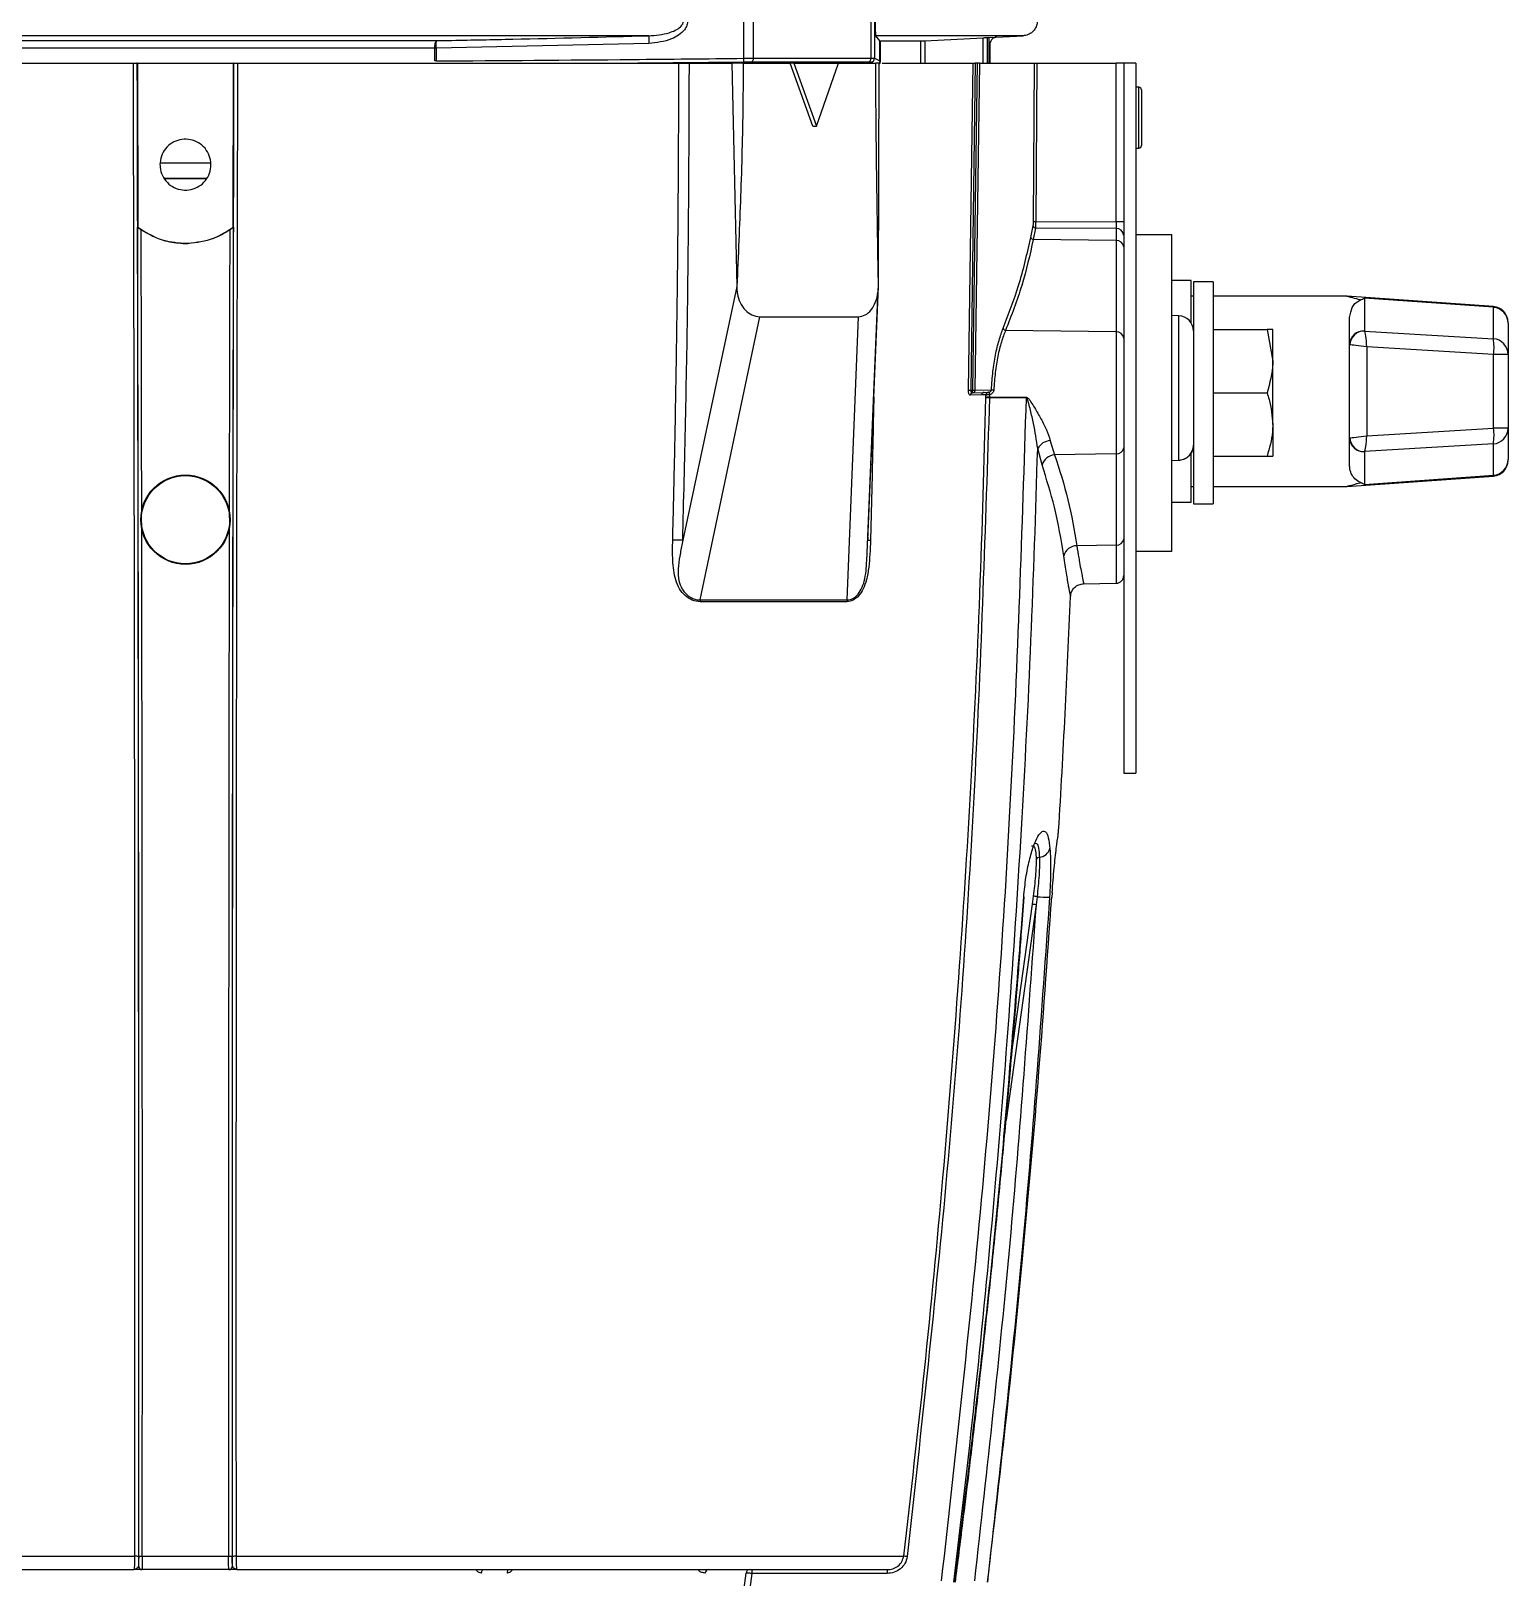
# Model space of a CAD drawing. Extents: x 7 to 135, y 1 to 99.
# Drawn here: x 56.59 to 62.41, y 4.86 to 10.95 of the extents above; entities that cross this region are included whole.
import ezdxf

# ---------------------------------------------------------------- set-up
doc = ezdxf.new("R2010")
doc.units = 0
doc.header["$MEASUREMENT"] = 0
doc.layers.add('OBJECT', color=7, linetype='CONTINUOUS')

msp = doc.modelspace()

# ---------------------------------------------------------------- linework, layer by layer
at = {"layer": 'OBJECT'}
for p, q in [((59.3984, 10.8444), (59.3984, 12.1892)), ((59.4357, 12.1895), (59.4357, 10.8446)), ((59.8999, 10.8446), (59.8999, 12.1895)), ((59.9137, 12.1892), (59.9137, 10.8444)), ((59.0233, 10.9334), (55.3694, 10.9334)), ((56.2055, 10.9143), (58.1872, 10.9143)), ((59.9349, 10.9129), (59.9195, 10.9334)), ((60.4994, 10.9334), (59.9195, 10.9334)), ((59.9349, 10.8341), (59.9349, 10.9129)), ((59.9349, 10.9129), (59.9358, 10.9128)), ((59.9358, 10.9128), (59.9358, 10.8341)), ((59.9358, 10.9128), (60.0962, 10.9128)), ((60.0962, 10.8252), (60.0962, 10.9128)), ((60.1123, 10.9136), (60.3416, 10.9256)), ((60.1123, 10.9136), (60.1123, 10.8252)), ((60.3416, 10.8252), (60.3416, 10.9256)), ((60.3577, 10.9264), (60.3577, 10.8252)), ((60.3577, 10.9264), (60.3663, 10.9264)), ((60.3663, 10.9264), (60.4994, 10.9334)), ((60.3663, 10.8252), (60.3663, 10.9264)), ((58.1799, 10.8843), (56.2128, 10.8843)), ((58.1799, 10.8843), (58.1799, 10.8843)), ((58.1799, 10.8341), (58.1799, 10.8843)), ((58.1847, 10.8843), (58.1799, 10.8843)), ((59.0236, 10.9035), (58.1847, 10.8843)), ((58.1847, 10.8843), (58.1847, 10.8844)), ((58.1847, 10.8843), (58.1847, 10.8341)), ((60.3681, 10.8981), (60.3663, 10.8981)), ((60.3681, 10.8981), (60.3681, 10.8252)), ((55.2508, 10.8252), (56.991, 10.8252)), ((57.0067, 10.8252), (57.0051, 10.8252)), ((57.0067, 10.8252), (57.0082, 10.1785)), ((57.0067, 10.8252), (57.386, 10.8252)), ((57.3845, 10.1785), (57.386, 10.8252)), ((57.3876, 10.8252), (57.386, 10.8252)), ((57.4017, 10.8252), (59.1419, 10.8252)), ((58.1847, 10.8341), (58.1799, 10.8341)), ((59.3983, 10.8294), (58.9808, 10.8252)), ((59.1836, 10.8252), (59.3513, 10.8252)), ((59.3513, 10.8252), (59.3707, 9.9452)), ((59.3958, 10.8252), (59.5816, 10.8252)), ((59.8886, 10.8296), (59.4263, 10.8296)), ((59.4357, 10.8446), (59.8999, 10.8446)), ((59.6708, 10.5763), (59.5816, 10.8252)), ((59.5962, 10.8252), (59.5816, 10.8252)), ((59.5962, 10.8252), (59.6849, 10.5775)), ((59.5962, 10.8252), (59.7714, 10.8252)), ((59.6849, 10.5775), (59.7714, 10.8252)), ((59.7719, 10.8252), (59.9189, 10.8252)), ((59.9063, 10.8252), (59.8989, 10.8294)), ((59.9137, 10.8444), (59.9349, 10.8341)), ((59.9293, 9.9452), (59.9319, 10.8252)), ((59.9349, 10.8341), (59.9358, 10.8341)), ((59.9439, 10.8252), (60.3022, 10.8252)), ((60.2843, 9.5357), (60.3022, 10.8252)), ((60.3112, 10.8252), (60.2932, 9.5354)), ((60.3184, 10.8252), (60.3005, 9.5357)), ((60.3274, 10.8252), (60.3094, 9.5354)), ((60.3184, 10.8252), (60.3112, 10.8252)), ((60.3274, 10.8252), (60.5447, 10.8252)), ((60.5408, 10.201), (60.5447, 10.8252)), ((60.5544, 10.8252), (60.5505, 10.2009)), ((60.5544, 10.8252), (60.8671, 10.8252)), ((60.8671, 10.1994), (60.8671, 10.8252)), ((60.8964, 10.8252), (60.8671, 10.8252)), ((60.8964, 10.8252), (60.8964, 8.0252)), ((60.9444, 10.8252), (60.8964, 10.8252)), ((60.9444, 10.8252), (60.9444, 8.0252)), ((60.9565, 10.7302), (60.9444, 10.7304)), ((60.9565, 10.6102), (60.9565, 10.7302)), ((60.9664, 10.7202), (60.9664, 10.5003)), ((60.9565, 10.4903), (60.9565, 10.6102)), ((59.6708, 10.5763), (59.6849, 10.5775)), ((60.9444, 10.49), (60.9565, 10.4903)), ((60.5301, 10.1383), (60.5395, 10.1839)), ((60.5408, 10.201), (60.5505, 10.2009)), ((60.5505, 10.2009), (60.8671, 10.1994)), ((60.8964, 10.1994), (60.8671, 10.1994)), ((57.0075, 10.1782), (57.0082, 10.1785)), ((57.3845, 10.1785), (57.3852, 10.1782)), ((60.5492, 10.1751), (60.5399, 10.1302)), ((60.8669, 10.1256), (60.5399, 10.1302)), ((60.8669, 10.1735), (60.5492, 10.1751)), ((60.8669, 10.1735), (60.8669, 10.1256)), ((60.8669, 10.1256), (60.8669, 9.7656)), ((60.9444, 10.1502), (61.0844, 10.1502)), ((61.0844, 10.1502), (61.0844, 8.9002)), ((57.1874, 10.1152), (57.1874, 10.1149)), ((57.1874, 10.1152), (57.2054, 10.1152)), ((57.1874, 10.1149), (57.2054, 10.1149)), ((57.2054, 10.1152), (57.2054, 10.1149)), ((59.3707, 9.9452), (59.1576, 8.944)), ((59.8868, 8.944), (59.9293, 9.9452)), ((61.1624, 9.969), (61.0844, 9.969)), ((61.1624, 9.9679), (61.1624, 9.969)), ((61.1624, 9.8013), (61.1624, 9.9679)), ((61.2494, 9.9627), (61.1714, 9.9627)), ((61.1714, 9.9627), (61.1714, 9.0877)), ((61.2494, 9.9627), (61.2494, 9.0877)), ((59.8831, 8.8625), (59.9288, 9.937)), ((61.1714, 9.9065), (61.1624, 9.9065)), ((61.7775, 9.9065), (61.2494, 9.9065)), ((62.3542, 9.8658), (61.776, 9.9065)), ((62.3542, 9.8626), (61.8462, 9.8983)), ((61.8462, 9.8983), (61.8462, 9.7694)), ((59.2266, 8.7087), (59.4621, 9.8252)), ((59.4621, 9.8252), (59.8511, 9.8252)), ((59.8058, 8.7087), (59.8511, 9.8252)), ((61.1135, 9.8296), (61.0844, 9.8306)), ((61.1135, 9.2601), (61.1135, 9.8296)), ((61.7874, 9.7149), (61.7874, 9.8226)), ((62.3542, 9.7385), (62.3542, 9.8626)), ((60.8669, 9.7656), (60.4305, 9.7717)), ((60.8669, 9.7656), (60.8669, 9.2848)), ((61.2494, 9.7752), (61.462, 9.7752)), ((61.462, 9.7752), (61.4844, 9.6502)), ((61.4844, 9.6502), (61.4844, 9.7752)), ((61.8464, 9.7692), (62.3542, 9.7385)), ((62.4124, 9.8006), (62.4124, 9.8034)), ((62.4124, 9.8006), (62.4124, 9.6766)), ((61.7874, 9.348), (61.7874, 9.7149)), ((61.8553, 9.7068), (61.8553, 9.3561)), ((62.3553, 9.6766), (61.8553, 9.7068)), ((61.4844, 9.4002), (61.4844, 9.6502)), ((62.3553, 9.3863), (62.3553, 9.6766)), ((62.4124, 9.6766), (62.3553, 9.6766)), ((62.4124, 9.6766), (62.4124, 9.3863)), ((60.2918, 9.516), (60.2916, 9.516)), ((60.3368, 9.5175), (60.2918, 9.516)), ((60.2932, 9.5354), (60.3005, 9.5357)), ((60.3006, 9.5257), (60.3459, 9.5273)), ((60.3094, 9.5354), (60.3751, 9.5377)), ((60.3533, 9.5181), (60.3368, 9.5175)), ((60.3459, 9.5273), (60.3625, 9.5279)), ((60.3532, 9.5076), (60.3533, 9.5181)), ((60.3533, 9.5181), (60.3546, 9.5182)), ((60.3625, 9.5279), (60.3628, 9.5279)), ((60.3673, 9.5185), (60.3671, 9.508)), ((61.2494, 9.5252), (61.462, 9.5252)), ((60.3531, 9.506), (60.3532, 9.5076)), ((60.3671, 9.508), (60.513, 9.5081)), ((60.3671, 9.5058), (60.3671, 9.508)), ((60.513, 9.5059), (60.3671, 9.5058)), ((60.513, 9.5081), (60.513, 9.5059)), ((61.4844, 9.4002), (61.4844, 9.2752)), ((60.6067, 9.3368), (60.6241, 9.2814)), ((61.7874, 9.2403), (61.7874, 9.348)), ((61.8553, 9.3561), (62.3553, 9.3863)), ((62.4124, 9.3863), (62.3553, 9.3863)), ((62.4124, 9.3863), (62.4124, 9.2623)), ((60.5745, 9.2411), (60.5573, 9.306)), ((60.8669, 9.2848), (60.6241, 9.2814)), ((60.8669, 9.2848), (60.8669, 8.9248)), ((61.1624, 9.094), (61.1624, 9.286)), ((61.2494, 9.2752), (61.462, 9.2752)), ((61.462, 9.2752), (61.4844, 9.2752)), ((61.8462, 9.2935), (61.8462, 9.1646)), ((62.3542, 9.3244), (61.8464, 9.2937)), ((62.3542, 9.2004), (62.3542, 9.3244)), ((61.0844, 9.2591), (61.1135, 9.2601)), ((61.1135, 9.2588), (61.0844, 9.2578)), ((62.4124, 9.2595), (62.4124, 9.2623)), ((61.1624, 9.1565), (61.1714, 9.1565)), ((61.2494, 9.1565), (61.7775, 9.1565)), ((61.776, 9.1565), (62.3542, 9.1972)), ((61.8462, 9.1646), (62.3542, 9.2004)), ((61.0844, 9.094), (61.1624, 9.094)), ((61.1714, 9.0877), (61.2494, 9.0877)), ((59.1576, 8.944), (59.1575, 8.9439)), ((59.8871, 8.9562), (59.8868, 8.944)), ((59.8868, 8.9439), (59.888, 8.9442)), ((60.8669, 8.9248), (60.7116, 8.9226)), ((60.8669, 8.9248), (60.8669, 8.7747)), ((61.0844, 8.9002), (60.9444, 8.9002)), ((60.7382, 8.7724), (60.8669, 8.7747)), ((59.2266, 8.7087), (59.2261, 8.7017)), ((60.8964, 8.0252), (60.9444, 8.0252)), ((60.5507, 7.5068), (60.4325, 6.6576)), ((60.4471, 6.8683), (60.5363, 7.5086)), ((60.4931, 7.4149), (60.5023, 7.5377)), ((60.4949, 7.4145), (60.5041, 7.5372)), ((60.5363, 7.5086), (60.5407, 7.5406)), ((60.5547, 7.5388), (60.5507, 7.5068)), ((60.6141, 7.5551), (60.6128, 7.5365)), ((54.3673, 4.9382), (56.997, 4.9382)), ((57.026, 4.9382), (57.3667, 4.9382)), ((57.3958, 4.9382), (60.0289, 4.9382)), ((56.9974, 4.8868), (56.9942, 4.8852)), ((56.9942, 4.8852), (56.9948, 4.8866)), ((57.0107, 4.9002), (57.0108, 4.9002)), ((57.0258, 4.8852), (57.0257, 4.8852)), ((57.3669, 4.8852), (57.0258, 4.8852)), ((57.367, 4.8852), (57.3669, 4.8852)), ((57.3819, 4.9002), (57.382, 4.9002)), ((57.3985, 4.8852), (57.3954, 4.8868)), ((57.3979, 4.8866), (57.3985, 4.8852)), ((59.2925, 3.9879), (59.4074, 4.872)), ((59.4296, 4.8704), (59.3144, 3.9852)), ((59.9633, 4.8704), (59.4296, 4.8704))]:
    msp.add_line(p, q, dxfattribs=at)
at = {"layer": 'OBJECT', "flags": 128}
for points in [[(59.4357, 10.8446), (59.4355, 10.8417), (59.4349, 10.8389), (59.4341, 10.8363), (59.4329, 10.8341), (59.4315, 10.8322), (59.4299, 10.8308), (59.4281, 10.8299), (59.4263, 10.8296)], [(62.3542, 9.8658), (62.3542, 9.8654), (62.3542, 9.8626)], [(62.3542, 9.2004), (62.3542, 9.1975), (62.3542, 9.1972)], [(60.5023, 7.5377), (60.5039, 7.5373), (60.5041, 7.5372)], [(60.6126, 7.5363), (60.6127, 7.5363), (60.6128, 7.5365)], [(60.6141, 7.5551), (60.6139, 7.5544), (60.6138, 7.5543)], [(60.4931, 7.4149), (60.4948, 7.4146), (60.4948, 7.4145)], [(58.3639, 4.872), (58.3642, 4.8747), (58.3647, 4.8772), (58.3654, 4.8795), (58.3663, 4.8814), (58.3673, 4.883), (58.3685, 4.8842), (58.3697, 4.885), (58.371, 4.8852)], [(58.4721, 4.8852), (58.4707, 4.885), (58.4694, 4.8842), (58.4681, 4.883), (58.467, 4.8814), (58.466, 4.8795), (58.4652, 4.8772), (58.4647, 4.8747), (58.4644, 4.872)]]:
    msp.add_lwpolyline(points, dxfattribs=at)
at = {"layer": 'OBJECT'}
for radius in [0.1762, 0.1739]:
    msp.add_circle((57.1964, 9.0252), radius, dxfattribs=at)
for centre, radius, start, end in [((59.4979, 10.9239), 0.4746, 178.85111, 182.4683), ((58.2207, 6.4489), 4.4356, 90.4654, 90.5275), ((59.1767, 10.8383), 0.2219, 357.69539, 1.56951), ((59.8863, 10.8431), 0.0137, 279.51128, 6.24499), ((59.8987, 10.8444), 0.015, 270.78976, 359.98871), ((60.9564, 10.7202), 0.01, 0, 89), ((60.9564, 10.5003), 0.01, 271, 0), ((60.5494, 10.1852), 0.01, 187.54195, 268.86889), ((60.5401, 10.1403), 0.0101, 191.19604, 269.01229), ((60.8683, 10.1454), 0.0281, 4.39638, 92.97442), ((60.8692, 10.0983), 0.0274, 6.91304, 94.79088), ((61.1114, 9.7697), 0.06, 0, 88), ((62.3501, 9.8004), 0.0623, 0.1682, 86.19983), ((62.3499, 9.8034), 0.0625, 0, 85.34042), ((60.4319, 9.7828), 0.0112, 194.93146, 262.96244), ((60.8692, 9.7383), 0.0274, 6.9123, 94.79025), ((61.8422, 9.7147), 0.0549, 85.83445, 179.79723), ((61.8445, 9.7134), 0.0558, 88.0736, 178.70036), ((62.1252, 9.7035), 0.2317, 353.32115, 8.68958), ((62.3501, 9.6764), 0.0623, 0.16764, 86.20093), ((60.4369, 14.7342), 5.2008, 268.31808, 268.4163), ((60.3014, 9.516), 0.00976, 94.93644, 180.01294), ((60.3015, 9.5161), 0.00963, 94.8891, 180.82233), ((60.223, 9.5306), 0.0776, 356.383, 3.75835), ((60.3465, 9.5176), 0.00968, 93.62085, 180.43491), ((60.363, 9.5182), 0.00971, 93.48107, 180.26494), ((60.3639, 9.5186), 0.00929, 96.25962, 182.91571), ((60.5706, 9.5594), 0.2074, 188.67616, 191.36818), ((60.3876, 9.6515), 0.1145, 263.73685, 268.40132), ((60.3541, 9.0258), 0.4802, 88.44731, 90.11097), ((60.364, 9.3862), 0.1219, 88.54364, 95.10558), ((60.6105, 9.2759), 0.0611, 93.59195, 150.44479), ((61.8422, 9.3482), 0.0549, 180.20338, 274.16555), ((61.8445, 9.3495), 0.0558, 181.29937, 271.92667), ((62.1252, 9.3594), 0.2317, 351.31065, 6.67865), ((62.3501, 9.3865), 0.0623, 273.80017, 359.8318), ((60.6297, 9.2239), 0.0578, 95.53333, 162.7289), ((60.8692, 9.3121), 0.0274, 265.20949, 353.08658), ((61.1002, 9.2594), 0.0133, 357.2196, 2.7804), ((62.3501, 9.2625), 0.0623, 273.79978, 359.83219), ((62.3499, 9.2595), 0.0625, 274.46735, 0), ((60.7115, 8.8701), 0.0525, 89.93495, 166.19126), ((60.8692, 8.9521), 0.0274, 265.20943, 353.08733), ((60.8664, 8.8047), 0.03, 271, 0), ((10.0704, 10.8252), 50.66, 356.57471, 357.62076), ((60.5652, 7.6803), 0.0137, 94.35555, 158.48244), ((60.5592, 7.7423), 0.0486, 275.95523, 343.23554), ((60.5035, 7.1891), 0.3212, 81.53589, 84.13863), ((60.5, 7.1672), 0.3756, 81.63002, 83.77404), ((60.6249, 8.4846), 0.9484, 265.75216, 268.73449), ((57.0001, 4.9056), 0.0328, 70.6222, 95.49578), ((57.0228, 4.9713), 0.0333, 250.74576, 275.52806), ((57.3699, 4.9713), 0.0333, 264.47225, 289.25394), ((57.3926, 4.9056), 0.0328, 84.50416, 109.37801), ((59.9736, 4.3774), 0.5636, 82.96586, 84.37475), ((57.0257, 4.9002), 0.015, 180.13488, 269.98981), ((57.0258, 4.9002), 0.015, 180.13601, 269.9898), ((57.3669, 4.9002), 0.015, 270.00973, 359.86559), ((57.367, 4.9002), 0.015, 270.00973, 359.86559), ((59.2591, 4.8716), 0.0136, 94.6013, 178.29424), ((59.4215, 4.8711), 0.0142, 92.47223, 176.06772), ((59.6405, 4.8741), 0.2109, 176.97745, 180.9948), ((60.1738, 4.8741), 0.2105, 176.97139, 180.99631)]:
    msp.add_arc(centre, radius, start, end, dxfattribs=at)
for centre, major_axis, ratio, start_param, end_param in [((57.1964, 10.381), (2.91, 0), 0.017095, 1.536281, 1.605017), ((57.1964, 10.321), (2.77, 0), 0.017455, 1.540645, 1.600947), ((57.1964, 10.321), (2.85, 0), 0.017455, 1.541576, 1.59992), ((61.8537, 9.7689), (0.0075, -0.00053), 0.113367, 3.149676, 3.355799), ((61.8499, 9.7068), (-0.0042, 0.0629), 0.086265, 4.70661, 6.158549), ((61.8499, 9.7143), (0.0625, -0.0005), 0.013671, 3.141708, 3.347832), ((61.8499, 9.7068), (0.0625, -0.0079), 0.010931, 1.484918, 2.936857), ((61.8499, 9.3486), (0.0625, 0.0005), 0.013671, 2.935354, 3.141477), ((61.8499, 9.3561), (0.0625, 0.0079), 0.010931, 3.346328, 4.798268), ((61.8499, 9.3561), (0.0042, 0.0629), 0.086265, 3.266229, 4.718168), ((61.8537, 9.2941), (0.0075, 0.00053), 0.113367, 2.927386, 3.13351)]:
    msp.add_ellipse(centre, major_axis=major_axis, ratio=ratio, start_param=start_param, end_param=end_param, dxfattribs=at)
for points, knots in [([(59.0233, 10.9334), (59.0505, 10.9354), (59.0865, 10.938), (59.1279, 10.954), (59.1468, 10.966), (59.1571, 10.9789), (59.1602, 10.9878), (59.1604, 10.9921), (59.1604, 10.9933)], [0, 0, 0, 0, 0.508098, 0.673784, 0.829863, 0.920395, 0.978026, 1, 1, 1, 1]), ([(59.1774, 10.9933), (59.1767, 10.987), (59.1752, 10.9739), (59.1626, 10.9533), (59.1416, 10.9349), (59.0956, 10.9108), (59.0543, 10.9066), (59.0236, 10.9035)], [0, 0, 0, 0, 0.098316, 0.202373, 0.365499, 0.527641, 1, 1, 1, 1]), ([(59.9195, 10.9334), (59.9192, 10.9356), (59.9187, 10.9385), (59.9181, 10.9549), (59.9179, 10.9673), (59.9178, 10.9809), (59.9178, 10.9893), (59.9177, 10.9933)], [0, 0, 0, 0, 0.477611, 0.639383, 0.80215, 0.906719, 1, 1, 1, 1]), ([(60.5563, 10.9933), (60.5556, 10.9866), (60.5543, 10.9731), (60.544, 10.9551), (60.5287, 10.9415), (60.5129, 10.9348), (60.5028, 10.9338), (60.4994, 10.9334)], [0, 0, 0, 0, 0.22209, 0.444179, 0.666265, 0.888365, 1, 1, 1, 1]), ([(58.1799, 10.8843), (58.18, 10.8877), (58.1801, 10.8944), (58.1814, 10.9033), (58.1833, 10.9101), (58.1853, 10.9134), (58.1867, 10.9142), (58.1871, 10.9143), (58.1872, 10.9143)], [0, 0, 0, 0, 0.219617, 0.438658, 0.658456, 0.880492, 0.99, 1, 1, 1, 1]), ([(58.1847, 10.8844), (58.1847, 10.8877), (58.1847, 10.8944), (58.1851, 10.9033), (58.1857, 10.9101), (58.1865, 10.9134), (58.187, 10.9142), (58.1872, 10.9143), (58.1872, 10.9143)], [0, 0, 0, 0, 0.219606, 0.438652, 0.658454, 0.880489, 0.989997, 1, 1, 1, 1]), ([(58.1872, 10.9143), (58.2072, 10.9146), (58.3071, 10.9164), (58.5859, 10.9218), (58.8446, 10.9287), (59.0233, 10.9334)], [0, 0, 0, 0, 0.07173, 0.358652, 1, 1, 1, 1]), ([(60.0962, 10.9128), (60.0965, 10.9128), (60.0971, 10.9128), (60.1, 10.913), (60.1041, 10.9132), (60.1084, 10.9134), (60.1112, 10.9135), (60.1123, 10.9136)], [0, 0, 0, 0, 0.215023, 0.430045, 0.645186, 0.860626, 1, 1, 1, 1]), ([(60.3416, 10.9256), (60.3433, 10.9257), (60.3467, 10.9259), (60.3514, 10.9261), (60.3551, 10.9263), (60.3572, 10.9264), (60.3576, 10.9264), (60.3577, 10.9264)], [0, 0, 0, 0, 0.2144109, 0.428831, 0.6431167, 0.8571236, 1, 1, 1, 1]), ([(60.3965, 10.928), (60.3948, 10.9279), (60.3898, 10.9273), (60.3819, 10.924), (60.3743, 10.9172), (60.3691, 10.9082), (60.3684, 10.9014), (60.3681, 10.8981)], [0, 0, 0, 0, 0.111668, 0.333768, 0.555862, 0.77794, 1, 1, 1, 1]), ([(56.997, 4.9382), (56.997, 5.1708), (56.9972, 5.6437), (56.9972, 6.3662), (56.9969, 7.1132), (56.9963, 7.8626), (56.9954, 8.6078), (56.9942, 9.3424), (56.9928, 10.0821), (56.9916, 10.577), (56.991, 10.8252)], [0, 0, 0, 0, 0.118989, 0.241992, 0.369009, 0.500039, 0.623805, 0.748387, 0.873785, 1, 1, 1, 1]), ([(56.991, 10.8252), (56.9927, 10.8252), (56.9952, 10.8252), (56.9982, 10.8252), (57.0002, 10.8252), (57.0019, 10.8252), (57.0033, 10.8252), (57.0046, 10.8252), (57.0049, 10.8252), (57.0051, 10.8252)], [0, 0, 0, 0, 0.226958, 0.339218, 0.451475, 0.563734, 0.675989, 0.788248, 1, 1, 1, 1]), ([(57.0051, 10.8252), (57.0062, 10.3333), (57.0085, 9.3495), (57.0105, 7.8752), (57.0114, 6.4032), (57.0111, 5.4254), (57.011, 4.9365)], [0, 0, 0, 0, 0.25003, 0.500058, 0.750055, 1, 1, 1, 1]), ([(57.3818, 4.9365), (57.3816, 5.4254), (57.3813, 6.4034), (57.3823, 7.8754), (57.3842, 9.3497), (57.3865, 10.3334), (57.3876, 10.8252)], [0, 0, 0, 0, 0.249972, 0.5, 0.749997, 1, 1, 1, 1]), ([(57.3876, 10.8252), (57.3878, 10.8252), (57.3881, 10.8252), (57.3896, 10.8252), (57.3911, 10.8252), (57.3928, 10.8252), (57.3948, 10.8252), (57.3977, 10.8252), (57.4001, 10.8252), (57.4017, 10.8252)], [0, 0, 0, 0, 0.226956, 0.339211, 0.45147, 0.56373, 0.675989, 0.788241, 1, 1, 1, 1]), ([(57.4017, 10.8252), (57.401, 10.5416), (57.3997, 9.9763), (57.3981, 9.1319), (57.3969, 8.2845), (57.396, 7.4307), (57.3956, 6.579), (57.3954, 5.7475), (57.3957, 5.2046), (57.3958, 4.9382)], [0, 0, 0, 0, 0.144222, 0.287378, 0.429468, 0.575454, 0.722208, 0.863723, 1, 1, 1, 1]), ([(58.1847, 10.8341), (58.4429, 10.8359), (58.8475, 10.8386), (59.252, 10.8429), (59.3984, 10.8444)], [0, 0, 0, 0, 0.638137, 1, 1, 1, 1]), ([(59.1179, 8.9446), (59.1198, 9.0224), (59.1239, 9.1873), (59.1292, 9.4489), (59.1339, 9.7293), (59.1376, 10.012), (59.1401, 10.2878), (59.1416, 10.5565), (59.1418, 10.7356), (59.1419, 10.8252)], [0, 0, 0, 0, 0.124105, 0.263212, 0.41732, 0.571428, 0.714286, 0.857143, 1, 1, 1, 1]), ([(59.1419, 10.8252), (59.1452, 10.8252), (59.1542, 10.8252), (59.1688, 10.8252), (59.1795, 10.8252), (59.1836, 10.8252)], [0, 0, 0, 0, 0.263887, 0.7231, 1, 1, 1, 1]), ([(59.1575, 8.9439), (59.1651, 9.2574), (59.1803, 9.8843), (59.1825, 10.5116), (59.1836, 10.8252)], [0, 0, 0, 0, 0.500002, 1, 1, 1, 1]), ([(59.3958, 10.8252), (59.3901, 10.8252), (59.3788, 10.8252), (59.3627, 10.8252), (59.3536, 10.8252), (59.3513, 10.8252)], [0, 0, 0, 0, 0.425025, 0.850044, 1, 1, 1, 1]), ([(59.3958, 10.8252), (59.3955, 10.7703), (59.395, 10.6554), (59.3914, 10.4808), (59.3859, 10.3028), (59.3789, 10.1243), (59.3735, 10.0056), (59.3707, 9.9452)], [0, 0, 0, 0, 0.187145, 0.391348, 0.595125, 0.793954, 1, 1, 1, 1]), ([(59.4263, 10.8296), (59.422, 10.8296), (59.4136, 10.8296), (59.4034, 10.8295), (59.3983, 10.8294)], [0, 0, 0, 0, 0.499818, 1, 1, 1, 1]), ([(59.3984, 10.8444), (59.4052, 10.8445), (59.4188, 10.8445), (59.43, 10.8446), (59.4357, 10.8446)], [0, 0, 0, 0, 0.500189, 1, 1, 1, 1]), ([(59.8989, 10.8294), (59.8984, 10.8295), (59.8973, 10.8296), (59.8915, 10.8296), (59.8886, 10.8296)], [0, 0, 0, 0, 0.499602, 1, 1, 1, 1]), ([(59.8999, 10.8446), (59.9038, 10.8446), (59.9116, 10.8445), (59.913, 10.8445), (59.9137, 10.8444)], [0, 0, 0, 0, 0.5004, 1, 1, 1, 1]), ([(59.9293, 9.9452), (59.9283, 10.0056), (59.9265, 10.1243), (59.9236, 10.3028), (59.9211, 10.4808), (59.9193, 10.6554), (59.9191, 10.7703), (59.9189, 10.8252)], [0, 0, 0, 0, 0.206023, 0.404821, 0.608638, 0.812835, 1, 1, 1, 1]), ([(59.9319, 10.8252), (59.932, 10.8252), (59.9322, 10.8252), (59.9258, 10.8252), (59.9204, 10.8252), (59.9189, 10.8252)], [0, 0, 0, 0, 0.425023, 0.8500463, 1, 1, 1, 1]), ([(59.9349, 10.8341), (59.9349, 10.8338), (59.9349, 10.8332), (59.9347, 10.8317), (59.9342, 10.8296), (59.933, 10.8269), (59.9319, 10.8259), (59.9312, 10.8252)], [0, 0, 0, 0, 0.040461, 0.085927, 0.217693, 0.496032, 1, 1, 1, 1]), ([(59.9358, 10.8341), (59.9358, 10.8329), (59.9356, 10.8301), (59.9348, 10.8261), (59.9339, 10.8241), (59.9334, 10.823)], [0, 0, 0, 0, 0.271985, 0.610236, 1, 1, 1, 1]), ([(60.3022, 10.8252), (60.3025, 10.8252), (60.3029, 10.8252), (60.3039, 10.8252), (60.3051, 10.8252), (60.3065, 10.8252), (60.308, 10.8252), (60.3096, 10.8252), (60.3106, 10.8252), (60.3112, 10.8252)], [0, 0, 0, 0, 0.144349, 0.288707, 0.433045, 0.577405, 0.721753, 0.85908, 1, 1, 1, 1]), ([(60.3274, 10.8252), (60.3271, 10.8252), (60.3267, 10.8252), (60.3257, 10.8252), (60.3245, 10.8252), (60.3231, 10.8252), (60.3216, 10.8252), (60.3201, 10.8252), (60.319, 10.8252), (60.3184, 10.8252)], [0, 0, 0, 0, 0.143849, 0.287675, 0.431509, 0.575384, 0.71922, 0.857719, 1, 1, 1, 1]), ([(60.5447, 10.8252), (60.5449, 10.8252), (60.5453, 10.8252), (60.5464, 10.8252), (60.5475, 10.8252), (60.5488, 10.8252), (60.5502, 10.8252), (60.5521, 10.8252), (60.5535, 10.8252), (60.5544, 10.8252)], [0, 0, 0, 0, 0.235217, 0.35154, 0.467879, 0.584217, 0.700539, 0.816881, 1, 1, 1, 1]), ([(57.0959, 10.4252), (57.097, 10.4365), (57.0992, 10.4591), (57.1165, 10.4892), (57.142, 10.5121), (57.1739, 10.5251), (57.2082, 10.5269), (57.2412, 10.5173), (57.2691, 10.4973), (57.2889, 10.4691), (57.2961, 10.4435), (57.2975, 10.4175), (57.293, 10.3913), (57.2763, 10.3612), (57.2507, 10.3384), (57.2189, 10.3253), (57.1845, 10.3235), (57.1515, 10.3331), (57.1236, 10.3532), (57.1039, 10.3813), (57.0965, 10.4069), (57.096, 10.4217), (57.0959, 10.4252)], [0, 0, 0, 0, 0.053682, 0.107363, 0.16106, 0.21476, 0.268433, 0.322084, 0.375747, 0.429439, 0.483141, 0.500023, 0.55369, 0.607357, 0.661032, 0.714718, 0.768399, 0.822073, 0.875751, 0.929436, 0.983117, 1, 1, 1, 1]), ([(60.5395, 10.1839), (60.5396, 10.1848), (60.54, 10.1868), (60.5404, 10.1911), (60.5407, 10.1959), (60.5408, 10.1993), (60.5408, 10.201)], [0, 0, 0, 0, 0.248704, 0.500159, 0.750992, 1, 1, 1, 1]), ([(60.5492, 10.1751), (60.5494, 10.1766), (60.5497, 10.1796), (60.5501, 10.1859), (60.5504, 10.1931), (60.5504, 10.1983), (60.5505, 10.2009)], [0, 0, 0, 0, 0.249783, 0.499587, 0.749665, 1, 1, 1, 1]), ([(60.8671, 10.1994), (60.8671, 10.1968), (60.8672, 10.1916), (60.8671, 10.1843), (60.867, 10.1779), (60.8669, 10.175), (60.8669, 10.1735)], [0, 0, 0, 0, 0.249346, 0.499704, 0.749656, 1, 1, 1, 1]), ([(57.0075, 10.1782), (57.0077, 10.1781), (57.0079, 10.178), (57.0092, 10.1771), (57.0107, 10.176), (57.0128, 10.1745), (57.0149, 10.1731), (57.0179, 10.171), (57.0203, 10.1694), (57.0218, 10.1684)], [0, 0, 0, 0, 0.171874, 0.25672, 0.427736, 0.526489, 0.655006, 0.78344, 1, 1, 1, 1]), ([(57.0119, 4.9399), (57.012, 5.3749), (57.0123, 6.245), (57.0116, 7.5543), (57.0101, 8.8655), (57.0084, 9.7406), (57.0075, 10.1782)], [0, 0, 0, 0, 0.249981, 0.5, 0.749995, 1, 1, 1, 1]), ([(57.0082, 10.1785), (57.0381, 10.1597), (57.0931, 10.1249), (57.1577, 10.1182), (57.1874, 10.1152)], [0, 0, 0, 0, 0.54186, 1, 1, 1, 1]), ([(57.0218, 10.1684), (57.0526, 10.1512), (57.1045, 10.1222), (57.1634, 10.117), (57.1874, 10.1149)], [0, 0, 0, 0, 0.593402, 1, 1, 1, 1]), ([(57.0239, 9.0506), (57.0237, 9.1704), (57.0231, 9.5428), (57.0223, 9.9155), (57.0218, 10.1684)], [0, 0, 0, 0, 0.321611, 1, 1, 1, 1]), ([(57.2054, 10.1152), (57.2404, 10.1193), (57.3051, 10.1268), (57.3595, 10.1623), (57.3845, 10.1785)], [0, 0, 0, 0, 0.541513, 1, 1, 1, 1]), ([(57.2054, 10.1149), (57.2404, 10.1189), (57.2995, 10.1258), (57.3503, 10.1561), (57.3709, 10.1684)], [0, 0, 0, 0, 0.593384, 1, 1, 1, 1]), ([(57.3709, 10.1684), (57.3703, 9.8737), (57.3695, 9.4951), (57.3689, 9.1168), (57.3688, 9.0329)], [0, 0, 0, 0, 0.7784035, 1, 1, 1, 1]), ([(57.3709, 10.1684), (57.372, 10.1691), (57.374, 10.1704), (57.3767, 10.1723), (57.3791, 10.174), (57.3816, 10.1758), (57.3835, 10.1771), (57.3848, 10.178), (57.3851, 10.1781), (57.3852, 10.1782)], [0, 0, 0, 0, 0.152009, 0.292175, 0.422086, 0.539463, 0.752419, 0.836079, 1, 1, 1, 1]), ([(57.3852, 10.1782), (57.3843, 9.7406), (57.3826, 8.8655), (57.3811, 7.5543), (57.3804, 6.245), (57.3807, 5.3749), (57.3808, 4.9399)], [0, 0, 0, 0, 0.250003, 0.5, 0.750017, 1, 1, 1, 1]), ([(60.4211, 9.7799), (60.4428, 9.836), (60.4886, 9.9543), (60.5158, 10.0749), (60.5301, 10.1383)], [0, 0, 0, 0, 0.47428, 1, 1, 1, 1]), ([(60.5399, 10.1302), (60.5263, 10.0697), (60.4992, 9.949), (60.4534, 9.8307), (60.4305, 9.7717)], [0, 0, 0, 0, 0.501522, 1, 1, 1, 1]), ([(59.3707, 9.9452), (59.3707, 9.9414), (59.3708, 9.9315), (59.3737, 9.9096), (59.383, 9.8797), (59.4033, 9.8506), (59.4308, 9.8298), (59.4514, 9.8268), (59.4621, 9.8252)], [0, 0, 0, 0, 0.061295, 0.157978, 0.353026, 0.568966, 0.775602, 1, 1, 1, 1]), ([(59.8511, 9.8252), (59.8599, 9.8267), (59.8776, 9.8297), (59.9014, 9.8509), (59.919, 9.8821), (59.9278, 9.9158), (59.9289, 9.937), (59.9293, 9.9452)], [0, 0, 0, 0, 0.217937, 0.435233, 0.661572, 0.868602, 1, 1, 1, 1]), ([(61.83, 9.8915), (61.8192, 9.8945), (61.8026, 9.899), (61.785, 9.9039), (61.7755, 9.9066), (61.7771, 9.9061), (61.7775, 9.906)], [0, 0, 0, 0, 0.380412, 0.585616, 0.892028, 1, 1, 1, 1]), ([(61.7874, 9.8226), (61.79, 9.8365), (61.7953, 9.8648), (61.8127, 9.8837), (61.828, 9.8906), (61.83, 9.8915)], [0, 0, 0, 0, 0.454626, 0.927987, 1, 1, 1, 1]), ([(61.83, 9.8915), (61.8353, 9.8941), (61.8407, 9.8968), (61.8461, 9.8983), (61.8462, 9.8983)], [0, 0, 0, 0, 0.982721, 1, 1, 1, 1]), ([(60.3751, 9.5377), (60.3766, 9.5617), (60.3796, 9.6093), (60.3903, 9.6756), (60.4042, 9.7347), (60.4155, 9.7649), (60.4211, 9.7799)], [0, 0, 0, 0, 0.2512018, 0.5002771, 0.7505033, 1, 1, 1, 1]), ([(60.4305, 9.7717), (60.4249, 9.7572), (60.4136, 9.728), (60.3996, 9.6708), (60.3889, 9.6065), (60.3859, 9.5603), (60.3844, 9.5371)], [0, 0, 0, 0, 0.2496844, 0.4999815, 0.7489807, 1, 1, 1, 1]), ([(61.4844, 9.7752), (61.4843, 9.7752), (61.484, 9.7752), (61.4726, 9.7752), (61.462, 9.7752)], [0, 0, 0, 0, 0.0702138, 1, 1, 1, 1]), ([(61.4844, 9.6502), (61.4843, 9.6472), (61.484, 9.605), (61.4726, 9.5637), (61.462, 9.5252)], [0, 0, 0, 0, 0.0702143, 1, 1, 1, 1]), ([(60.2916, 9.516), (60.2906, 9.5163), (60.2887, 9.5169), (60.2866, 9.5205), (60.2853, 9.5244), (60.2847, 9.5279), (60.2843, 9.5317), (60.2843, 9.5344), (60.2843, 9.5357)], [0, 0, 0, 0, 0.2504743, 0.4991005, 0.623979, 0.7492268, 0.8748913, 1, 1, 1, 1]), ([(60.2932, 9.5354), (60.2932, 9.5348), (60.2931, 9.5334), (60.2935, 9.5314), (60.2943, 9.5295), (60.2955, 9.5277), (60.2976, 9.5261), (60.2995, 9.5258), (60.3005, 9.5257)], [0, 0, 0, 0, 0.115881, 0.235615, 0.362967, 0.500966, 0.715673, 1, 1, 1, 1]), ([(60.3005, 9.5357), (60.3015, 9.5357), (60.3034, 9.5356), (60.306, 9.5356), (60.3081, 9.5355), (60.309, 9.5355), (60.3094, 9.5354)], [0, 0, 0, 0, 0.250029, 0.500047, 0.750035, 1, 1, 1, 1]), ([(60.3005, 9.5257), (60.3005, 9.5257), (60.3006, 9.5257), (60.3006, 9.5257), (60.3006, 9.5257)], [0, 0, 0, 0, 0.505196, 1, 1, 1, 1]), ([(60.3094, 9.5354), (60.3094, 9.5346), (60.3092, 9.5331), (60.3084, 9.5308), (60.3067, 9.5283), (60.3042, 9.5264), (60.3019, 9.5258), (60.3008, 9.5257), (60.3006, 9.5257)], [0, 0, 0, 0, 0.165769, 0.304575, 0.500512, 0.758975, 0.96324, 1, 1, 1, 1]), ([(60.3546, 9.5182), (60.3553, 9.5182), (60.3568, 9.5182), (60.3599, 9.5183), (60.3634, 9.5183), (60.366, 9.5185), (60.3673, 9.5185)], [0, 0, 0, 0, 0.252682, 0.502305, 0.750907, 1, 1, 1, 1]), ([(60.3628, 9.5279), (60.3632, 9.5279), (60.3638, 9.5279), (60.3648, 9.528), (60.3653, 9.5281), (60.3656, 9.5281)], [0, 0, 0, 0, 0.567951, 0.80281, 1, 1, 1, 1]), ([(60.3656, 9.5281), (60.3668, 9.5284), (60.3692, 9.529), (60.3723, 9.5312), (60.3745, 9.5342), (60.3749, 9.5366), (60.3751, 9.5377)], [0, 0, 0, 0, 0.263875, 0.519198, 0.764216, 1, 1, 1, 1]), ([(60.3844, 9.5371), (60.3841, 9.5348), (60.3834, 9.5303), (60.3794, 9.5246), (60.3739, 9.5203), (60.3695, 9.5191), (60.3673, 9.5185)], [0, 0, 0, 0, 0.24981, 0.499824, 0.747013, 1, 1, 1, 1]), ([(61.462, 9.5252), (61.4648, 9.5166), (61.478, 9.4759), (61.4815, 9.4336), (61.4844, 9.4002)], [0, 0, 0, 0, 0.211, 1, 1, 1, 1]), ([(59.9108, 9.51), (59.9089, 9.4132), (59.9051, 9.2247), (59.9002, 9.0363), (59.8978, 8.9446)], [0, 0, 0, 0, 0.513737, 1, 1, 1, 1]), ([(60.0289, 4.9382), (60.057, 5.1822), (60.1142, 5.679), (60.1863, 6.4392), (60.2473, 7.2059), (60.2954, 7.9736), (60.332, 8.7362), (60.3461, 9.2483), (60.3531, 9.506)], [0, 0, 0, 0, 0.1608274, 0.3274949, 0.5000074, 0.6645273, 0.8311898, 1, 1, 1, 1]), ([(60.3671, 9.5058), (60.3506, 8.9969), (60.3176, 7.9787), (60.2095, 6.4546), (60.0982, 5.4424), (60.0426, 4.9367)], [0, 0, 0, 0, 0.333356, 0.666961, 1, 1, 1, 1]), ([(60.1784, 4.8414), (60.2357, 5.3578), (60.3505, 6.391), (60.462, 7.947), (60.496, 8.9864), (60.513, 9.5059)], [0, 0, 0, 0, 0.3331122, 0.666662, 1, 1, 1, 1]), ([(60.513, 9.5081), (60.5135, 9.5081), (60.5144, 9.508), (60.5165, 9.5071), (60.5196, 9.5045), (60.5246, 9.4984), (60.5333, 9.4857), (60.5493, 9.4597), (60.5706, 9.4227), (60.5933, 9.3787), (60.6022, 9.3509), (60.6067, 9.3368)], [0, 0, 0, 0, 0.006488, 0.013721, 0.031597, 0.062974, 0.125809, 0.251401, 0.500147, 0.748659, 1, 1, 1, 1]), ([(60.5573, 9.306), (60.5525, 9.3389), (60.5452, 9.3886), (60.5308, 9.4483), (60.5232, 9.4787), (60.519, 9.4937), (60.5166, 9.5009), (60.5151, 9.5042), (60.5142, 9.5054), (60.5136, 9.5058), (60.5133, 9.5059), (60.5131, 9.5059), (60.513, 9.5059)], [0, 0, 0, 0, 0.496697, 0.75203, 0.88111, 0.944765, 0.975295, 0.989231, 0.995173, 0.997681, 0.998849, 1, 1, 1, 1]), ([(61.4844, 9.4002), (61.4841, 9.3904), (61.483, 9.3481), (61.4712, 9.3069), (61.462, 9.2752)], [0, 0, 0, 0, 0.231849, 1, 1, 1, 1]), ([(60.2272, 4.836), (60.2551, 5.0752), (60.3119, 5.5619), (60.384, 6.3057), (60.4456, 7.0555), (60.495, 7.8063), (60.5335, 8.5527), (60.5494, 9.0539), (60.5573, 9.306)], [0, 0, 0, 0, 0.161143, 0.327799, 0.499972, 0.664533, 0.831207, 1, 1, 1, 1]), ([(60.6241, 9.2814), (60.643, 9.2222), (60.6809, 9.1035), (60.7013, 8.983), (60.7116, 8.9226)], [0, 0, 0, 0, 0.4987887, 1, 1, 1, 1]), ([(61.1135, 9.2601), (61.1163, 9.2603), (61.126, 9.261), (61.1419, 9.2669), (61.1581, 9.2801), (61.1688, 9.298), (61.1713, 9.3118), (61.1714, 9.3186), (61.1714, 9.3188)], [0, 0, 0, 0, 0.093066, 0.311111, 0.536527, 0.766297, 0.995524, 1, 1, 1, 1]), ([(61.1714, 9.3188), (61.1714, 9.3186), (61.1714, 9.3175), (61.1713, 9.3148), (61.1706, 9.3079), (61.1675, 9.2952), (61.1581, 9.2792), (61.1419, 9.2658), (61.126, 9.2598), (61.1163, 9.259), (61.1135, 9.2588)], [0, 0, 0, 0, 0.004469, 0.0367209, 0.0906122, 0.2343428, 0.4638571, 0.689059, 0.9069743, 1, 1, 1, 1]), ([(60.6605, 8.8826), (60.6497, 8.9469), (60.6295, 9.0672), (60.592, 9.1858), (60.5745, 9.2411)], [0, 0, 0, 0, 0.533731, 1, 1, 1, 1]), ([(61.83, 9.1714), (61.8223, 9.1761), (61.8004, 9.1895), (61.7882, 9.2159), (61.7874, 9.2378), (61.7874, 9.2403)], [0, 0, 0, 0, 0.324578, 0.922743, 1, 1, 1, 1]), ([(61.7775, 9.1569), (61.7774, 9.1569), (61.7773, 9.1568), (61.7919, 9.1609), (61.8121, 9.1666), (61.8292, 9.1712), (61.83, 9.1714)], [0, 0, 0, 0, 0.20038, 0.415073, 0.971026, 1, 1, 1, 1]), ([(61.8462, 9.1646), (61.8461, 9.1646), (61.8407, 9.1661), (61.8353, 9.1688), (61.83, 9.1714)], [0, 0, 0, 0, 0.017278, 1, 1, 1, 1]), ([(57.026, 4.9382), (57.0261, 5.1761), (57.0264, 5.66), (57.0264, 6.3996), (57.0261, 7.1546), (57.0254, 7.9107), (57.0247, 8.5297), (57.0241, 8.8955), (57.0239, 9.0135)], [0, 0, 0, 0, 0.175659, 0.357361, 0.545105, 0.731477, 0.913331, 1, 1, 1, 1]), ([(57.3688, 8.9941), (57.3685, 8.7998), (57.3677, 8.3178), (57.3669, 7.5343), (57.3664, 6.6549), (57.3663, 5.7845), (57.3666, 5.2166), (57.3667, 4.9382)], [0, 0, 0, 0, 0.14335, 0.355591, 0.578663, 0.793465, 1, 1, 1, 1]), ([(59.2261, 8.7017), (59.2157, 8.703), (59.1947, 8.7057), (59.1666, 8.7243), (59.1437, 8.7519), (59.1239, 8.7989), (59.1167, 8.8655), (59.1175, 8.9183), (59.1179, 8.9446)], [0, 0, 0, 0, 0.125023, 0.25026, 0.372599, 0.500558, 0.750171, 1, 1, 1, 1]), ([(59.1575, 8.9439), (59.1504, 8.9441), (59.1363, 8.9444), (59.124, 8.9446), (59.1179, 8.9446)], [0, 0, 0, 0, 0.499993, 1, 1, 1, 1]), ([(59.1575, 8.9439), (59.1543, 8.9273), (59.1479, 8.8941), (59.1397, 8.8445), (59.1379, 8.7981), (59.1477, 8.7652), (59.1595, 8.7451), (59.17, 8.7328), (59.1829, 8.7223), (59.1972, 8.7143), (59.2123, 8.7094), (59.2223, 8.7089), (59.2266, 8.7087)], [0, 0, 0, 0, 0.1676541, 0.3364175, 0.4992877, 0.6244542, 0.6813344, 0.7499511, 0.8052614, 0.875044, 0.9458797, 1, 1, 1, 1]), ([(59.8978, 8.9446), (59.8971, 8.9261), (59.8959, 8.8905), (59.8916, 8.8378), (59.8837, 8.7908), (59.8699, 8.7518), (59.8518, 8.7241), (59.8297, 8.7056), (59.8134, 8.703), (59.8052, 8.7017)], [0, 0, 0, 0, 0.175154, 0.335953, 0.499735, 0.628069, 0.749936, 0.875048, 1, 1, 1, 1]), ([(59.888, 8.9442), (59.8881, 8.9443), (59.8886, 8.9445), (59.8939, 8.9446), (59.8978, 8.9446)], [0, 0, 0, 0, 0.289716, 1, 1, 1, 1]), ([(60.7116, 8.9226), (60.7141, 8.9065), (60.7191, 8.8754), (60.7256, 8.8388), (60.732, 8.8041), (60.7366, 8.7804), (60.7388, 8.7693), (60.7382, 8.7725), (60.7382, 8.7725)], [0, 0, 0, 0, 0.174293, 0.336705, 0.499668, 0.754282, 0.998981, 1, 1, 1, 1]), ([(59.8058, 8.7087), (59.8134, 8.7099), (59.8287, 8.7123), (59.8496, 8.7301), (59.8662, 8.7573), (59.877, 8.7935), (59.8813, 8.8297), (59.8825, 8.853), (59.883, 8.8625)], [0, 0, 0, 0, 0.169475, 0.339572, 0.508221, 0.676894, 0.867998, 1, 1, 1, 1]), ([(59.883, 8.8625), (59.8833, 8.8671), (59.8841, 8.8782), (59.8845, 8.8892), (59.8848, 8.8956)], [0, 0, 0, 0, 0.416887, 1, 1, 1, 1]), ([(60.6867, 8.7221), (60.6863, 8.7241), (60.6856, 8.7281), (60.6798, 8.7606), (60.6713, 8.8102), (60.6641, 8.8585), (60.6605, 8.8826)], [0, 0, 0, 0, 0.249549, 0.499969, 0.749833, 1, 1, 1, 1]), ([(60.6867, 8.7221), (60.6876, 8.7285), (60.6896, 8.7416), (60.7016, 8.7584), (60.7187, 8.77), (60.7319, 8.7717), (60.7382, 8.7724)], [0, 0, 0, 0, 0.240854, 0.499997, 0.759146, 1, 1, 1, 1]), ([(59.8052, 8.7017), (59.7177, 8.7016), (59.5427, 8.7016), (59.3316, 8.7016), (59.2261, 8.7017)], [0, 0, 0, 0, 0.500003, 1, 1, 1, 1]), ([(59.2266, 8.7087), (59.3321, 8.7087), (59.5432, 8.7088), (59.7182, 8.7087), (59.8058, 8.7087)], [0, 0, 0, 0, 0.499779, 1, 1, 1, 1]), ([(59.8058, 8.7087), (59.8057, 8.7075), (59.8054, 8.7052), (59.8053, 8.7028), (59.8052, 8.7017)], [0, 0, 0, 0, 0.499996, 1, 1, 1, 1]), ([(60.5023, 7.5377), (60.5048, 7.5635), (60.5099, 7.615), (60.524, 7.6839), (60.5406, 7.7399), (60.5583, 7.7791), (60.575, 7.799), (60.5892, 7.7974), (60.6001, 7.7753), (60.6038, 7.7439), (60.6057, 7.7282)], [0, 0, 0, 0, 0.125399, 0.250033, 0.374937, 0.500006, 0.625107, 0.750171, 0.875156, 1, 1, 1, 1]), ([(60.5434, 7.7493), (60.5468, 7.7499), (60.5542, 7.7514), (60.5615, 7.7327), (60.5633, 7.7069), (60.5642, 7.6939)], [0, 0, 0, 0, 0.296045, 0.647642, 1, 1, 1, 1]), ([(60.6141, 7.5551), (60.6167, 7.588), (60.622, 7.6536), (60.6311, 7.7331), (60.6383, 7.7879), (60.6394, 7.7949), (60.6399, 7.7984)], [0, 0, 0, 0, 0.250566, 0.500351, 0.750175, 1, 1, 1, 1]), ([(60.6388, 7.7909), (60.6389, 7.791), (60.6395, 7.7935), (60.6397, 7.796), (60.6399, 7.7984)], [0, 0, 0, 0, 0.057038, 1, 1, 1, 1]), ([(60.5525, 7.6853), (60.5519, 7.6975), (60.5507, 7.7218), (60.5437, 7.74), (60.5361, 7.7383), (60.5323, 7.7375)], [0, 0, 0, 0, 0.333375, 0.66666, 1, 1, 1, 1]), ([(60.5407, 7.5406), (60.5425, 7.5541), (60.5461, 7.581), (60.5498, 7.6196), (60.5523, 7.6556), (60.5524, 7.6754), (60.5525, 7.6853)], [0, 0, 0, 0, 0.249686, 0.500038, 0.748855, 1, 1, 1, 1]), ([(60.5642, 7.6939), (60.5643, 7.6833), (60.5646, 7.6622), (60.5627, 7.6237), (60.5595, 7.5822), (60.5563, 7.5533), (60.5547, 7.5388)], [0, 0, 0, 0, 0.251033, 0.499842, 0.750237, 1, 1, 1, 1]), ([(60.6057, 7.7282), (60.6065, 7.7153), (60.6082, 7.6895), (60.6083, 7.6419), (60.6071, 7.5905), (60.605, 7.5544), (60.604, 7.5364)], [0, 0, 0, 0, 0.251428, 0.50031, 0.75055, 1, 1, 1, 1]), ([(60.5507, 7.5068), (60.5191, 7.0618), (60.4559, 6.1717), (60.3572, 5.2848), (60.3078, 4.8413)], [0, 0, 0, 0, 0.499931, 1, 1, 1, 1]), ([(60.604, 7.5364), (60.572, 7.0825), (60.5084, 6.1807), (60.4084, 5.2822), (60.3587, 4.836)], [0, 0, 0, 0, 0.50338, 1, 1, 1, 1]), ([(60.3595, 4.836), (60.3837, 5.0422), (60.4337, 5.4668), (60.4999, 6.1232), (60.5619, 6.8171), (60.5955, 7.2926), (60.6128, 7.5365)], [0, 0, 0, 0, 0.22962, 0.472827, 0.72962, 1, 1, 1, 1]), ([(60.2302, 4.836), (60.2638, 5.1061), (60.333, 5.6621), (60.4214, 6.5219), (60.4687, 7.112), (60.4931, 7.4149)], [0, 0, 0, 0, 0.315, 0.648332, 1, 1, 1, 1]), ([(60.2325, 4.8354), (60.2425, 4.914), (60.2606, 5.0551), (60.2834, 5.2425), (60.3008, 5.3885), (60.3149, 5.5099), (60.3408, 5.7382), (60.3719, 6.0272), (60.4058, 6.3687), (60.4261, 6.5864), (60.4404, 6.7464), (60.451, 6.8671), (60.4639, 7.0204), (60.479, 7.2065), (60.4893, 7.3415), (60.4948, 7.4145)], [0, 0, 0, 0, 0.091692, 0.164516, 0.21848, 0.261782, 0.305976, 0.484374, 0.598107, 0.703048, 0.737316, 0.783986, 0.843321, 0.915325, 1, 1, 1, 1]), ([(56.9948, 4.8866), (56.995, 4.8876), (56.9954, 4.8904), (56.9962, 4.9002), (56.9968, 4.9169), (56.9969, 4.9313), (56.997, 4.9382)], [0, 0, 0, 0, 0.156713, 0.41326, 0.714304, 1, 1, 1, 1]), ([(57.0119, 4.9399), (57.0118, 4.9346), (57.0118, 4.9238), (57.0116, 4.9108), (57.0112, 4.9019), (57.0109, 4.9007), (57.0108, 4.9002)], [0, 0, 0, 0, 0.250427, 0.500042, 0.749984, 1, 1, 1, 1]), ([(57.026, 4.9382), (57.026, 4.9313), (57.026, 4.917), (57.026, 4.9002), (57.0259, 4.8907), (57.0259, 4.886), (57.0258, 4.8855), (57.0258, 4.8852)], [0, 0, 0, 0, 0.242986, 0.499423, 0.715905, 0.849592, 1, 1, 1, 1]), ([(57.3669, 4.8852), (57.3669, 4.8855), (57.3669, 4.886), (57.3668, 4.8907), (57.3667, 4.9002), (57.3667, 4.917), (57.3667, 4.9313), (57.3667, 4.9382)], [0, 0, 0, 0, 0.150462, 0.284207, 0.500795, 0.757105, 1, 1, 1, 1]), ([(57.3819, 4.9002), (57.3818, 4.9008), (57.3815, 4.9019), (57.3811, 4.9109), (57.3809, 4.9239), (57.3809, 4.9346), (57.3808, 4.9399)], [0, 0, 0, 0, 0.250502, 0.500077, 0.750009, 1, 1, 1, 1]), ([(57.3958, 4.9382), (57.3958, 4.9313), (57.3959, 4.9169), (57.3965, 4.9002), (57.3973, 4.8904), (57.3977, 4.8876), (57.3979, 4.8866)], [0, 0, 0, 0, 0.285733, 0.586842, 0.843319, 1, 1, 1, 1]), ([(59.9635, 4.8852), (59.9712, 4.8859), (59.9865, 4.8873), (60.0073, 4.8986), (60.0234, 4.916), (60.0271, 4.931), (60.0289, 4.9382)], [0, 0, 0, 0, 0.250761, 0.500733, 0.760454, 1, 1, 1, 1]), ([(54.4347, 4.8852), (54.4685, 4.8852), (54.5366, 4.8852), (54.6691, 4.8852), (54.8247, 4.8852), (55.005, 4.8852), (55.2077, 4.8852), (55.4302, 4.8852), (55.6696, 4.8852), (55.9227, 4.8852), (56.1851, 4.8852), (56.453, 4.8852), (56.7227, 4.8852), (56.9042, 4.8852), (56.9942, 4.8852)], [0, 0, 0, 0, 0.080321, 0.16194, 0.244772, 0.329378, 0.414487, 0.5, 0.585518, 0.670628, 0.755228, 0.838065, 0.919682, 1, 1, 1, 1]), ([(57.0257, 4.8852), (57.025, 4.8852), (57.0235, 4.8852), (57.0129, 4.8852), (57.0016, 4.8852), (56.9942, 4.8852)], [0, 0, 0, 0, 0.233233, 0.499189, 1, 1, 1, 1]), ([(57.0107, 4.9002), (57.0091, 4.8966), (57.0062, 4.8898), (57.0002, 4.8878), (56.9974, 4.8868)], [0, 0, 0, 0, 0.533523, 1, 1, 1, 1]), ([(57.011, 4.9365), (57.0109, 4.93), (57.0109, 4.9169), (57.0108, 4.9058), (57.0107, 4.9002)], [0, 0, 0, 0, 0.498254, 1, 1, 1, 1]), ([(57.3985, 4.8852), (57.3911, 4.8852), (57.3798, 4.8852), (57.3692, 4.8852), (57.3677, 4.8852), (57.367, 4.8852)], [0, 0, 0, 0, 0.500813, 0.766654, 1, 1, 1, 1]), ([(57.382, 4.9002), (57.382, 4.9057), (57.3818, 4.9169), (57.3818, 4.93), (57.3818, 4.9365)], [0, 0, 0, 0, 0.498577, 1, 1, 1, 1]), ([(57.3954, 4.8868), (57.3926, 4.8878), (57.3865, 4.8898), (57.3836, 4.8966), (57.382, 4.9002)], [0, 0, 0, 0, 0.466869, 1, 1, 1, 1]), ([(57.3985, 4.8852), (57.4889, 4.8852), (57.6712, 4.8852), (57.9421, 4.8852), (58.2112, 4.8852), (58.4746, 4.8852), (58.7287, 4.8852), (58.9689, 4.8852), (59.192, 4.8852), (59.395, 4.8852), (59.5752, 4.8852), (59.7306, 4.8852), (59.8625, 4.8852), (59.93, 4.8852), (59.9635, 4.8852)], [0, 0, 0, 0, 0.080292, 0.161895, 0.244722, 0.329339, 0.414466, 0.5, 0.585539, 0.670666, 0.755278, 0.83811, 0.919711, 1, 1, 1, 1]), ([(58.3639, 4.872), (58.3606, 4.8725), (58.3539, 4.8734), (58.3466, 4.8787), (58.3443, 4.8836), (58.3436, 4.8852)], [0, 0, 0, 0, 0.4023686, 0.8044448, 1, 1, 1, 1]), ([(58.4857, 4.8852), (58.4847, 4.8836), (58.4819, 4.8788), (58.4743, 4.8735), (58.4677, 4.8725), (58.4644, 4.872)], [0, 0, 0, 0, 0.195053, 0.596534, 1, 1, 1, 1]), ([(59.2455, 4.872), (59.2411, 4.8725), (59.2328, 4.8735), (59.2234, 4.878), (59.2198, 4.8839), (59.219, 4.8852)], [0, 0, 0, 0, 0.463255, 0.8782164, 1, 1, 1, 1]), ([(60.0426, 4.9367), (60.0404, 4.9275), (60.036, 4.909), (60.0166, 4.8874), (59.9916, 4.8731), (59.9727, 4.8713), (59.9633, 4.8704)], [0, 0, 0, 0, 0.249711, 0.499495, 0.749375, 1, 1, 1, 1]), ([(59.4296, 4.8704), (59.4273, 4.8706), (59.4226, 4.871), (59.4163, 4.8714), (59.4108, 4.8718), (59.4085, 4.872), (59.4074, 4.872)], [0, 0, 0, 0, 0.2503017, 0.4997786, 0.7494775, 1, 1, 1, 1])]:
    msp.add_open_spline(points, degree=3, knots=knots, dxfattribs=at)

doc.saveas('drawing.dxf')
